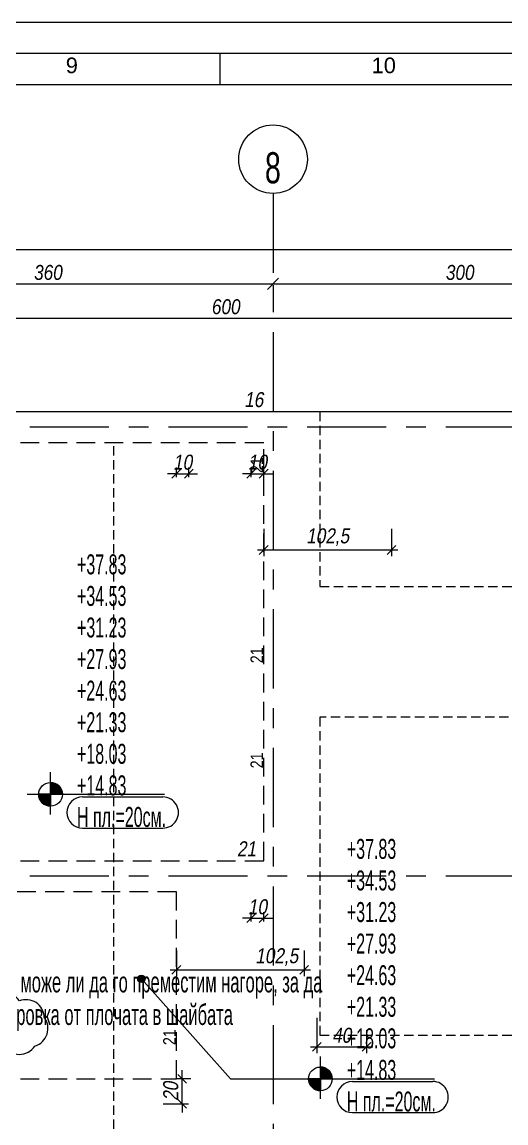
# Model space of a CAD drawing. Header units: millimetres. Extents: x 15565 to 20040, y -491 to 2778.
# Drawn here: x 17759 to 18147, y 1596 to 2479 of the extents above; entities that cross this region are included whole.
import ezdxf

# ---------------------------------------------------------------- set-up
doc = ezdxf.new("R2010")
doc.units = ezdxf.units.MM
doc.header["$PDMODE"] = 35
for name, pattern in [('Grid Line', [111.125, 63.49999999999999, -15.875, 15.875, -15.875]), ('HIDDEN', [0.375, 0.25, -0.125]), ('Hidden 3mm', [22.5, 15, -7.499999999999999])]:
    doc.linetypes.add(name, pattern=pattern)
doc.layers.get('Defpoints').update_dxf_attribs({"color": 6})
for name, color, linetype, lineweight in [('A-ANNO-DIMS', 41, 'Continuous', 9), ('A-FLOR', 132, 'Continuous', 25), ('A-FLOR-HDLN', 132, 'Hidden 3mm', 18), ('A-FLOR-IDEN', 11, 'Continuous', 9), ('C- оси', 1, 'Continuous', 9), ('S-GRID-оси', 1, 'Continuous', 9)]:
    doc.layers.add(name, color=color, linetype=linetype, lineweight=lineweight)
for name, color, linetype in [('Com_Label', 9, 'Continuous'), ('GA_X', 41, 'Continuous'), ('GA_Y', 41, 'Continuous'), ('ramka_1', 136, 'Continuous')]:
    doc.layers.add(name, color=color, linetype=linetype)
doc.styles.add('Arial', font='arial.ttf')
doc.styles.add('Arial Narrow', font='ARIALN.TTF', dxfattribs={"width": 0.8, "height": 24.99999999999998})
doc.styles.add('Arial Narrow_1', font='ARIALN.TTF', dxfattribs={"width": 0.7, "height": 19.99999999999999})
doc.styles.add('Arial Narrow_4', font='ARIALN.TTF', dxfattribs={"width": 0.7, "height": 15.99999999999999})
doc.styles.add('Arial Narrow_I', font='ARIALNI.TTF', dxfattribs={"height": 12})
doc.styles.add('arn', font='ARIALN.TTF')
doc.styles.add('text', font='ARIALN.TTF', dxfattribs={"oblique": 10})
doc.dimstyles.new('arm', dxfattribs={"dimtxt": 10, "dimasz": 7, "dimexe": 5, "dimexo": 5, "dimgap": 3, "dimtad": 1, "dimdec": 1, "dimrnd": 0.5, "dimzin": 9, "dimtxsty": 'arn', "dimblk": 'OBLIQUE', "dimcen": -2.5, "dimdle": 5, "dimse1": 1, "dimse2": 1, "dimsd1": 1, "dimsd2": 1, "dimclrd": 256, "dimclre": 256, "dimclrt": 21, "dimadec": 0, "dimazin": 0, "dimtfac": 1, "dimtdec": 1, "dimtix": 1, "dimtmove": 2, "dimatfit": 3, "dimldrblk": 'DOT', "dimfxl": 1, "dimlwd": -1, "dimlwe": -1, "dimarcsym": 0})
doc.dimstyles.new('S&P', dxfattribs={"dimtxt": 12, "dimasz": 7, "dimexe": 5, "dimexo": 5, "dimgap": 3, "dimtad": 1, "dimdec": 1, "dimrnd": 0.5, "dimzin": 9, "dimtxsty": 'text', "dimblk": 'OBLIQUE', "dimcen": -2.5, "dimdle": 5, "dimclrd": 256, "dimclre": 256, "dimclrt": 21, "dimadec": 0, "dimazin": 0, "dimtfac": 1, "dimtdec": 1, "dimtix": 1, "dimtmove": 2, "dimatfit": 3, "dimldrblk": 'DOT', "dimfxl": 1, "dimlwd": -1, "dimlwe": -1, "dimarcsym": 0})
doc.dimstyles.new('Външни_дименсии_0_5_3', dxfattribs={"dimscale": 30.48, "dimtxt": 12.28117168341912, "dimasz": 0.2952755905511811, "dimexe": 0.2460629921259842, "dimexo": 0.2460629921259842, "dimgap": 0.0984251968503937, "dimtad": 1, "dimdec": 1, "dimrnd": 0.5, "dimdsep": 46, "dimtxsty": 'Arial Narrow_I', "dimblk1": 'OBLIQUE', "dimblk2": 'OBLIQUE', "dimsah": 1, "dimcen": 0.09, "dimdle": 0.2460629921259842, "dimazin": 0, "dimtfac": 1, "dimtdec": 4, "dimtix": 1, "dimtmove": 0, "dimatfit": 3, "dimfxl": 1, "dimtvp": 1, "dimtolj": 1, "dimtzin": 0, "dimarcsym": 0})

# ---------------------------------------------------------------- blocks, each defined once
blk = doc.blocks.new('*D70')
at = {"layer": 'Defpoints', "color": 0, "transparency": 16777216}
for p in [(17955.464534726, 2133.77303180686), (17955.46453472609, 2133.77303180686), (17955.464534726, 2112.77303180686)]:
    blk.add_point(p, dxfattribs=at)
at = {"layer": 'GA_X', "color": 21, "transparency": 16777216, "insert": (17947.44407087888, 2123.273031806854), "char_height": 10, "attachment_point": 5, "rotation": 90, "style": 'arn'}
blk.add_mtext('21', dxfattribs=at)
blk = doc.blocks.new('_Dot')
at = {"color": 0, "linetype": 'ByBlock', "lineweight": -2}
blk.add_line((-0.5, 0), (-1, 0), dxfattribs=at)
at = {"color": 0, "linetype": 'ByBlock', "const_width": 0.5}
blk.add_lwpolyline([(-0.25, 0, 1), (0.25, 0, 1)], format="xyb", close=True, dxfattribs=at)
blk = doc.blocks.new('_Oblique')
at = {"color": 0, "linetype": 'ByBlock', "lineweight": -2}
blk.add_line((-0.5, -0.5), (0.5, 0.5), dxfattribs=at)
blk = doc.blocks.new('*D71')
at = {"layer": 'Defpoints', "color": 0, "transparency": 16777216}
for p in [(17955.464534726, 1981.373760088042), (17955.46453472609, 1981.373760088042), (17955.464534726, 1960.373760088042)]:
    blk.add_point(p, dxfattribs=at)
at = {"layer": 'GA_X', "color": 21, "transparency": 16777216, "insert": (17947.44407087888, 1970.873760088037), "char_height": 10, "attachment_point": 5, "rotation": 90, "style": 'arn'}
blk.add_mtext('21', dxfattribs=at)
blk = doc.blocks.new('*D72')
at = {"layer": 'Defpoints', "color": 0, "transparency": 16777216}
for p in [(17955.464534726, 1897.110522629123), (17955.46453472607, 1897.110522629123), (17955.464534726, 1876.110522629123)]:
    blk.add_point(p, dxfattribs=at)
at = {"layer": 'GA_X', "color": 21, "transparency": 16777216, "insert": (17947.44407087887, 1886.610522629117), "char_height": 10, "attachment_point": 5, "rotation": 90, "style": 'arn'}
blk.add_mtext('21', dxfattribs=at)
blk = doc.blocks.new('*D85')
at = {"layer": 'Defpoints', "color": 0, "transparency": 16777216}
for p in [(17887.65901929291, 1631.163100662244), (17899.56022275962, 1631.163100662244), (17867.3447428794, 1611.163100662244)]:
    blk.add_point(p, dxfattribs=at)
at = {"layer": 'GA_X', "transparency": 16777216}
for p, q in [((17887.65901929291, 1631.163100662244), (17887.65901929291, 1638.163100662244)), ((17894.56022275962, 1631.163100662244), (17882.65901929291, 1631.163100662244)), ((17887.65901929291, 1611.163100662244), (17887.65901929291, 1631.163100662244)), ((17872.3447428794, 1611.163100662244), (17892.65901929291, 1611.163100662244)), ((17887.65901929291, 1611.163100662244), (17887.65901929291, 1604.163100662244))]:
    blk.add_line(p, q, dxfattribs=at)
at = {"layer": 'GA_X', "transparency": 16777216, "xscale": 7, "yscale": 7, "zscale": 7}
for p, rotation in [((17887.65901929291, 1631.163100662244), 270), ((17887.65901929291, 1611.163100662244), 90)]:
    blk.add_blockref('_Oblique', p, dxfattribs=dict(at, rotation=rotation))
at = {"layer": 'GA_X', "color": 21, "transparency": 16777216, "insert": (17878.53214344025, 1621.163100662238), "char_height": 12, "attachment_point": 5, "rotation": 90, "style": 'text'}
blk.add_mtext('20', dxfattribs=at)
blk = doc.blocks.new('*D86')
at = {"layer": 'Defpoints', "color": 0, "transparency": 16777216}
for p in [(17885.464534726, 1675.167544059232), (17885.4645347261, 1675.167544059232), (17885.464534726, 1654.167544059232)]:
    blk.add_point(p, dxfattribs=at)
at = {"layer": 'GA_X', "color": 21, "transparency": 16777216, "insert": (17877.44407087889, 1664.667544059227), "char_height": 10, "attachment_point": 5, "rotation": 90, "style": 'arn'}
blk.add_mtext('21', dxfattribs=at)
blk = doc.blocks.new('*D97')
at = {"layer": 'Defpoints', "color": 0, "transparency": 16777216}
for p in [(17952.96453472598, 2077.404345674337), (18055.46453472595, 2077.404345674337), (18055.46453472595, 2055.314768144506)]:
    blk.add_point(p, dxfattribs=at)
at = {"layer": 'GA_X', "transparency": 16777216}
for p, q in [((17952.96453472598, 2072.404345674337), (17952.96453472598, 2050.314768144506)), ((18055.46453472595, 2072.404345674337), (18055.46453472595, 2050.314768144506)), ((17947.96453472598, 2055.314768144506), (18060.46453472595, 2055.314768144506))]:
    blk.add_line(p, q, dxfattribs=at)
at = {"layer": 'GA_X', "transparency": 16777216, "xscale": 7, "yscale": 7, "zscale": 7, "rotation": 180}
blk.add_blockref('_Oblique', (17952.96453472598, 2055.314768144506), dxfattribs=at)
at = {"layer": 'GA_X', "transparency": 16777216, "xscale": 7, "yscale": 7, "zscale": 7}
blk.add_blockref('_Oblique', (18055.46453472595, 2055.314768144506), dxfattribs=at)
at = {"layer": 'GA_X', "color": 21, "transparency": 16777216, "insert": (18004.21453472596, 2065.52622789894), "char_height": 12, "attachment_point": 5, "style": 'text'}
blk.add_mtext('102,5', dxfattribs=at)
blk = doc.blocks.new('*D98')
at = {"layer": 'Defpoints', "color": 0, "transparency": 16777216}
for p in [(17882.96453472598, 1739.198657235598), (17985.46453472595, 1739.198657235598), (17985.46453472595, 1718.621197907478)]:
    blk.add_point(p, dxfattribs=at)
at = {"layer": 'GA_X', "transparency": 16777216}
for p, q in [((17882.96453472598, 1734.198657235598), (17882.96453472598, 1713.621197907478)), ((17985.46453472595, 1734.198657235598), (17985.46453472595, 1713.621197907478)), ((17877.96453472598, 1718.621197907478), (17990.46453472595, 1718.621197907478))]:
    blk.add_line(p, q, dxfattribs=at)
at = {"layer": 'GA_X', "transparency": 16777216, "xscale": 7, "yscale": 7, "zscale": 7, "rotation": 180}
blk.add_blockref('_Oblique', (17882.96453472598, 1718.621197907478), dxfattribs=at)
at = {"layer": 'GA_X', "transparency": 16777216, "xscale": 7, "yscale": 7, "zscale": 7}
blk.add_blockref('_Oblique', (17985.46453472595, 1718.621197907478), dxfattribs=at)
at = {"layer": 'GA_X', "color": 21, "transparency": 16777216, "insert": (17963.4230717952, 1728.832657661912), "char_height": 12, "attachment_point": 5, "style": 'text'}
blk.add_mtext('102,5', dxfattribs=at)
blk = doc.blocks.new('*D99')
at = {"layer": 'Defpoints', "color": 0, "transparency": 16777216}
for p in [(17995.46453472599, 1685.167544059231), (18035.46453472599, 1675.167544059231), (18035.46453472599, 1656.947790952779)]:
    blk.add_point(p, dxfattribs=at)
at = {"layer": 'GA_X', "transparency": 16777216}
for p, q in [((17995.46453472599, 1680.167544059231), (17995.46453472599, 1651.947790952779)), ((18035.46453472599, 1670.167544059231), (18035.46453472599, 1651.947790952779)), ((17990.46453472599, 1656.947790952779), (18040.46453472599, 1656.947790952779))]:
    blk.add_line(p, q, dxfattribs=at)
at = {"layer": 'GA_X', "transparency": 16777216, "xscale": 7, "yscale": 7, "zscale": 7, "rotation": 180}
blk.add_blockref('_Oblique', (17995.46453472599, 1656.947790952779), dxfattribs=at)
at = {"layer": 'GA_X', "transparency": 16777216, "xscale": 7, "yscale": 7, "zscale": 7}
blk.add_blockref('_Oblique', (18035.46453472599, 1656.947790952779), dxfattribs=at)
at = {"layer": 'GA_X', "color": 21, "transparency": 16777216, "insert": (18015.46453472599, 1666.074666805439), "char_height": 12, "attachment_point": 5, "style": 'text'}
blk.add_mtext('40', dxfattribs=at)
blk = doc.blocks.new('*D130')
at = {"layer": 'Defpoints', "color": 0, "transparency": 16777216}
for p in [(17892.96453472599, 2116.499821517531), (17882.96453472599, 2108.807364016846), (17892.96453472599, 2108.807364016846)]:
    blk.add_point(p, dxfattribs=at)
at = {"layer": 'GA_Y', "transparency": 16777216}
for p, q in [((17882.96453472599, 2113.807364016846), (17882.96453472599, 2121.499821517531)), ((17892.96453472599, 2113.807364016846), (17892.96453472599, 2121.499821517531)), ((17882.96453472599, 2116.499821517531), (17875.96453472599, 2116.499821517531)), ((17882.96453472599, 2116.499821517531), (17892.96453472599, 2116.499821517531)), ((17892.96453472599, 2116.499821517531), (17899.96453472599, 2116.499821517531))]:
    blk.add_line(p, q, dxfattribs=at)
at = {"layer": 'GA_Y', "transparency": 16777216, "xscale": 7, "yscale": 7, "zscale": 7}
blk.add_blockref('_Oblique', (17882.96453472599, 2116.499821517531), dxfattribs=at)
at = {"layer": 'GA_Y', "transparency": 16777216, "xscale": 7, "yscale": 7, "zscale": 7, "rotation": 180}
blk.add_blockref('_Oblique', (17892.96453472599, 2116.499821517531), dxfattribs=at)
at = {"layer": 'GA_Y', "color": 21, "transparency": 16777216, "insert": (17887.96453472599, 2125.626697370191), "char_height": 12, "attachment_point": 5, "style": 'text'}
blk.add_mtext('10', dxfattribs=at)
blk = doc.blocks.new('*D131')
at = {"layer": 'Defpoints', "color": 0, "transparency": 16777216}
for p in [(17952.96453472599, 2116.499821517531), (17942.96453472599, 2108.807364016846), (17952.96453472599, 2108.807364016846)]:
    blk.add_point(p, dxfattribs=at)
at = {"layer": 'GA_Y', "transparency": 16777216}
for p, q in [((17942.96453472599, 2113.807364016846), (17942.96453472599, 2121.499821517531)), ((17952.96453472599, 2113.807364016846), (17952.96453472599, 2121.499821517531)), ((17942.96453472599, 2116.499821517531), (17935.96453472599, 2116.499821517531)), ((17942.96453472599, 2116.499821517531), (17952.96453472599, 2116.499821517531)), ((17952.96453472599, 2116.499821517531), (17959.96453472599, 2116.499821517531))]:
    blk.add_line(p, q, dxfattribs=at)
at = {"layer": 'GA_Y', "transparency": 16777216, "xscale": 7, "yscale": 7, "zscale": 7}
blk.add_blockref('_Oblique', (17942.96453472599, 2116.499821517531), dxfattribs=at)
at = {"layer": 'GA_Y', "transparency": 16777216, "xscale": 7, "yscale": 7, "zscale": 7, "rotation": 180}
blk.add_blockref('_Oblique', (17952.96453472599, 2116.499821517531), dxfattribs=at)
at = {"layer": 'GA_Y', "color": 21, "transparency": 16777216, "insert": (17947.96453472599, 2125.626697370191), "char_height": 12, "attachment_point": 5, "style": 'text'}
blk.add_mtext('10', dxfattribs=at)
blk = doc.blocks.new('*D132')
at = {"layer": 'Defpoints', "color": 0, "transparency": 16777216}
for p in [(17952.96453472599, 1759.985126231817), (17942.96453472599, 1752.292668731132), (17952.96453472599, 1752.292668731132)]:
    blk.add_point(p, dxfattribs=at)
at = {"layer": 'GA_Y', "transparency": 16777216}
for p, q in [((17942.96453472599, 1759.985126231817), (17935.96453472599, 1759.985126231817)), ((17942.96453472599, 1757.292668731132), (17942.96453472599, 1764.985126231817)), ((17942.96453472599, 1759.985126231817), (17952.96453472599, 1759.985126231817)), ((17952.96453472599, 1757.292668731132), (17952.96453472599, 1764.985126231817)), ((17952.96453472599, 1759.985126231817), (17959.96453472599, 1759.985126231817))]:
    blk.add_line(p, q, dxfattribs=at)
at = {"layer": 'GA_Y', "transparency": 16777216, "xscale": 7, "yscale": 7, "zscale": 7}
blk.add_blockref('_Oblique', (17942.96453472599, 1759.985126231817), dxfattribs=at)
at = {"layer": 'GA_Y', "transparency": 16777216, "xscale": 7, "yscale": 7, "zscale": 7, "rotation": 180}
blk.add_blockref('_Oblique', (17952.96453472599, 1759.985126231817), dxfattribs=at)
at = {"layer": 'GA_Y', "color": 21, "transparency": 16777216, "insert": (17947.96453472599, 1769.112002084477), "char_height": 12, "attachment_point": 5, "style": 'text'}
blk.add_mtext('10', dxfattribs=at)
blk = doc.blocks.new('*D195')
at = {"layer": 'Defpoints', "color": 0, "transparency": 16777216}
for p in [(17936.96453472599, 2163.663100662236), (17952.96453472599, 2163.663100662236), (17952.96453472599, 2163.663100662236)]:
    blk.add_point(p, dxfattribs=at)
at = {"layer": 'GA_Y', "color": 21, "transparency": 16777216, "insert": (17944.96453472599, 2175.789976514896), "char_height": 12, "attachment_point": 5, "style": 'text'}
blk.add_mtext('16', dxfattribs=at)
blk = doc.blocks.new('_None')
blk = doc.blocks.new('*D201')
at = {"layer": 'Defpoints', "color": 0, "transparency": 16777216}
for p in [(17928.6563747875, 1803.663100662236), (17949.6563747875, 1803.663100662236), (17949.6563747875, 1803.663100662236)]:
    blk.add_point(p, dxfattribs=at)
at = {"layer": 'GA_Y', "color": 21, "transparency": 16777216, "insert": (17939.1563747875, 1815.687657278879), "char_height": 12, "attachment_point": 5, "style": 'text'}
blk.add_mtext('21', dxfattribs=at)
blk = doc.blocks.new('Grid - M_Grid Head - Extreme-2650093-КОФРАЖЕН ПЛАН НА КОТА _14_88 - L5')
at = {"layer": 'S-GRID-оси'}
blk.add_circle((0, 0), 0.5500000000000005, dxfattribs=at)
blk = doc.blocks.new('Таг плоча_uv_com - Таг плоча_uv_com-3899662-КОФРАЖЕН ПЛАН НА КОТА _14_88 - L5')
at = {"layer": 'A-FLOR-IDEN'}
h = blk.add_hatch(color=256, dxfattribs=at)
edge = h.paths.add_edge_path()
edge.add_line((0.1899999999999999, -1.9e-15), (0, -1.3e-15))
edge.add_line((0, -1.3e-15), (3e-16, 0.1899999999999999))
edge.add_arc((0, 0), 0.1900000000000002, -6.252776074688882e-13, 90.00000000000028, ccw=False)
h = blk.add_hatch(color=256, dxfattribs=at)
edge = h.paths.add_edge_path()
edge.add_line((-0.190000000000001, 7e-16), (-1.1e-15, 1.3e-15))
edge.add_line((-1e-15, 1.3e-15), (-1e-16, -0.1899999999999999))
edge.add_arc((-8e-16, 3e-16), 0.1900000000000006, 180.0000000000002, 270.0000000000002, ccw=False)
for p, q in [((-5e-16, -0.3224632881482132), (6e-16, 0.3575367118517868)), ((3e-16, 0.19), (-3e-16, -0.19)), ((3e-16, 0.1899999999999999), (0, -1.3e-15)), ((-0.3749398558284751, 5e-16), (1.828679301997785, -6.6e-15)), ((-0.19, 6e-16), (0.19, -6e-16)), ((-1.1e-15, 1.3e-15), (-0.190000000000001, 7e-16)), ((-1e-16, -0.1899999999999999), (-1e-15, 1.3e-15)), ((0, -1.3e-15), (0.1899999999999999, -1.9e-15)), ((0.5130638338297773, -0.0417276904841656), (1.800514757883111, -0.0417276904841698)), ((0.5130638338297739, -0.5417276904841656), (1.800514757883111, -0.5417276904841697))]:
    blk.add_line(p, q, dxfattribs=at)
blk.add_circle((0, 0), 0.1900000000000002, dxfattribs=at)
for centre, radius, start, end in [((0, 0), 0.1900000000000002, 359.999999999999, 89.99999999999994), ((-8e-16, 3e-16), 0.1900000000000006, 179.9999999999998, 269.9999999999999), ((0.5130638338297765, -0.2917276904841656), 0.2499999999999998, 89.99999999999977, 269.999999999999), ((1.80051475788311, -0.2917276904841698), 0.2500000000000002, 269.9999999999998, 89.99999999999984)]:
    blk.add_arc(centre, radius, start, end, dxfattribs=at)
blk = doc.blocks.new('*D346')
at = {"layer": 'A-ANNO-DIMS', "color": 0, "lineweight": -2, "transparency": 16777216}
for p, q in [((17622.96453472595, 2173.663100662228), (17622.96453472595, 2248.663069874225)), ((18222.96453472595, 2173.663100662236), (18222.96453472595, 2248.663069874225)), ((17615.46453472595, 2241.163069874225), (18230.46453472595, 2241.163069874225))]:
    blk.add_line(p, q, dxfattribs=at)
at = {"layer": 'Defpoints', "color": 0, "transparency": 16777216}
for p in [(18222.96453472595, 2241.163069874225), (17622.96453472595, 2166.163100662228), (18222.96453472595, 2166.163100662236)]:
    blk.add_point(p, dxfattribs=at)
at = {"layer": 'A-ANNO-DIMS', "color": 0, "lineweight": -2, "transparency": 16777216, "xscale": 9, "yscale": 9, "zscale": 9, "rotation": 180}
blk.add_blockref('_Oblique', (17622.96453472595, 2241.163069874225), dxfattribs=at)
at = {"layer": 'A-ANNO-DIMS', "color": 0, "lineweight": -2, "transparency": 16777216, "xscale": 9, "yscale": 9, "zscale": 9}
blk.add_blockref('_Oblique', (18222.96453472595, 2241.163069874225), dxfattribs=at)
at = {"layer": 'A-ANNO-DIMS', "color": 0, "transparency": 16777216, "insert": (17922.96453472595, 2250.289945726885), "char_height": 12, "width": 27.36946832304831, "attachment_point": 5, "style": 'Arial Narrow_I'}
blk.add_mtext('\\A1;600', dxfattribs=at)
blk = doc.blocks.new('*D358')
at = {"layer": 'A-ANNO-DIMS', "color": 0, "lineweight": -2, "transparency": 16777216}
for p, q in [((17592.96453472594, 2268.663069874225), (17967.96453472593, 2268.663069874225)), ((17600.46453472594, 2267.527030904903), (17600.46453472594, 2261.163069874225)), ((17960.46453472593, 2267.527030904903), (17960.46453472593, 2261.163069874225))]:
    blk.add_line(p, q, dxfattribs=at)
at = {"layer": 'Defpoints', "color": 0, "transparency": 16777216}
for p in [(17600.46453472594, 2275.027030904903), (17960.46453472593, 2275.027030904903), (17960.46453472593, 2268.663069874225)]:
    blk.add_point(p, dxfattribs=at)
at = {"layer": 'A-ANNO-DIMS', "color": 0, "lineweight": -2, "transparency": 16777216, "xscale": 9, "yscale": 9, "zscale": 9, "rotation": 180}
blk.add_blockref('_Oblique', (17600.46453472594, 2268.663069874225), dxfattribs=at)
at = {"layer": 'A-ANNO-DIMS', "color": 0, "lineweight": -2, "transparency": 16777216, "xscale": 9, "yscale": 9, "zscale": 9}
blk.add_blockref('_Oblique', (17960.46453472593, 2268.663069874225), dxfattribs=at)
at = {"layer": 'A-ANNO-DIMS', "color": 0, "transparency": 16777216, "insert": (17780.46453472594, 2277.789945726885), "char_height": 12, "width": 27.36946832304831, "attachment_point": 5, "style": 'Arial Narrow_I'}
blk.add_mtext('\\A1;360', dxfattribs=at)
blk = doc.blocks.new('*D359')
at = {"layer": 'A-ANNO-DIMS', "color": 0, "lineweight": -2, "transparency": 16777216}
for p, q in [((17952.96453472593, 2268.663069874225), (18267.96453472594, 2268.663069874225)), ((17960.46453472593, 2267.527030904903), (17960.46453472593, 2261.163069874225)), ((18260.46453472594, 2267.527030904903), (18260.46453472594, 2261.163069874225))]:
    blk.add_line(p, q, dxfattribs=at)
at = {"layer": 'Defpoints', "color": 0, "transparency": 16777216}
for p in [(17960.46453472593, 2275.027030904903), (18260.46453472594, 2275.027030904903), (18260.46453472594, 2268.663069874225)]:
    blk.add_point(p, dxfattribs=at)
at = {"layer": 'A-ANNO-DIMS', "color": 0, "lineweight": -2, "transparency": 16777216, "xscale": 9, "yscale": 9, "zscale": 9, "rotation": 180}
blk.add_blockref('_Oblique', (17960.46453472593, 2268.663069874225), dxfattribs=at)
at = {"layer": 'A-ANNO-DIMS', "color": 0, "lineweight": -2, "transparency": 16777216, "xscale": 9, "yscale": 9, "zscale": 9}
blk.add_blockref('_Oblique', (18260.46453472594, 2268.663069874225), dxfattribs=at)
at = {"layer": 'A-ANNO-DIMS', "color": 0, "transparency": 16777216, "insert": (18110.46453472593, 2277.789945726885), "char_height": 12, "width": 27.36946832304831, "attachment_point": 5, "style": 'Arial Narrow_I'}
blk.add_mtext('\\A1;300', dxfattribs=at)
blk = doc.blocks.new('*D363')
at = {"layer": 'A-ANNO-DIMS', "color": 0, "lineweight": -2, "transparency": 16777216}
for p, q in [((15895.46453472594, 2296.163069874225), (18550.46453472595, 2296.163069874225)), ((15902.96453472594, 1813.663100662243), (15902.96453472594, 2303.663069874225)), ((18542.96453472595, 1813.663100662236), (18542.96453472595, 2303.663069874225))]:
    blk.add_line(p, q, dxfattribs=at)
at = {"layer": 'Defpoints', "color": 0, "transparency": 16777216}
for p in [(18542.96453472595, 2296.163069874225), (15902.96453472594, 1806.163100662243), (18542.96453472595, 1806.163100662236)]:
    blk.add_point(p, dxfattribs=at)
at = {"layer": 'A-ANNO-DIMS', "color": 0, "lineweight": -2, "transparency": 16777216, "xscale": 9, "yscale": 9, "zscale": 9, "rotation": 180}
blk.add_blockref('_Oblique', (15902.96453472594, 2296.163069874225), dxfattribs=at)
at = {"layer": 'A-ANNO-DIMS', "color": 0, "lineweight": -2, "transparency": 16777216, "xscale": 9, "yscale": 9, "zscale": 9}
blk.add_blockref('_Oblique', (18542.96453472595, 2296.163069874225), dxfattribs=at)
at = {"layer": 'A-ANNO-DIMS', "color": 0, "transparency": 16777216, "insert": (17222.96453472594, 2305.289945726885), "char_height": 12, "width": 36.49262443073108, "attachment_point": 5, "style": 'Arial Narrow_I'}
blk.add_mtext('\\A1;2640', dxfattribs=at)
blk = doc.blocks.new('60x90')
at = {"layer": 'ramka_1', "color": 26, "linetype": 'Continuous'}
blk.add_line((2352.5, -49.99999999720603), (2352.499999999942, -24.99999999720603), dxfattribs=at)
at = {"layer": 'ramka_1', "linetype": 'Continuous'}
for points in [[(0, 0), (4474.999999998487, 3.6197889e-09), (4475.000000001048, -2969.99999999638), (2.5611371e-09, -2970)], [(75.00000000005821, -25), (4449.999999998545, -24.99999999638021), (4450.000000001048, -2944.99999999638), (75.00000000256114, -2944.999999999884)], [(100.0000000000582, -49.99999999988358), (4424.999999998603, -49.99999999649663), (4425.000000001048, -2919.999999996497), (100.0000000025611, -2919.999999999884)]]:
    blk.add_lwpolyline(points, close=True, dxfattribs=at)
at = {"layer": 'Com_Label', "char_height": 12.5, "width": 1612.566068322395, "attachment_point": 5, "rotation": 0.0005949533343198435, "style": 'Arial'}
for s, insert in [('9', (2233.753069649101, -34.85696528735571)), ('10', (2483.753069649101, -34.85696528700646))]:
    blk.add_mtext(s, dxfattribs=dict(at, insert=insert))

msp = doc.modelspace()

# ---------------------------------------------------------------- hatches: boundary and pattern name
at = {"layer": 'A-FLOR-IDEN'}
h = msp.add_hatch(color=256, dxfattribs=at)
edge = h.paths.add_edge_path()
edge.add_arc((17854.97767730291, 1711.439547667078), 2.999999999998, 0, 360)

# ---------------------------------------------------------------- linework, layer by layer
at = {"layer": 'A-FLOR'}
msp.add_lwpolyline([(18362.96453472594, 206.1631006622356), (18362.96453472594, 386.1631006622429), (18542.96453472595, 386.1631006622429), (18542.96453472595, 1806.16310066225), (18272.96453472594, 1806.16310066225), (18272.96453472594, 2166.163100662236), (17587.97941753844, 2166.163100662236), (17587.97941753844, 2016.163100662243), (16857.96453473286, 2016.163100662243), (16857.96453473286, 2166.163100662236), (16172.96453472594, 2166.163100662236), (16172.96453472594, 1806.163100662228), (15902.96453472594, 1806.163100662236), (15902.96453472594, 386.1631006622429), (16082.96453472594, 386.1631006622429), (16082.96453472594, 206.1631006622356), (18362.96453472594, 206.1631006622356)], close=True, dxfattribs=at)
at = {"layer": 'A-FLOR-HDLN'}
for points in [[(17952.96453472596, 2141.163100662534), (17622.96453472596, 2141.163100662534), (17622.96453472596, 1806.163100662236), (17952.96453472596, 1806.163100662236)], [(17882.96453472596, 1781.163100662236), (17622.96453472596, 1781.163100662236), (17622.96453472596, 1631.163100662243), (17882.96453472596, 1631.163100662243)]]:
    msp.add_lwpolyline(points, close=True, dxfattribs=at)
at = {"layer": 'A-FLOR-IDEN'}
for p, q in [((17854.97767730291, 1711.439547667078), (17926.35591844525, 1631.225744537924)), ((17926.35591844525, 1631.225744537924), (17979.65498428291, 1631.225744537924))]:
    msp.add_line(p, q, dxfattribs=at)
msp.add_circle((17854.97767730291, 1711.439547667078), 2.999999999998, dxfattribs=at)
at = {"layer": 'C- оси', "linetype": 'Grid Line'}
for p, q in [((17960.46453472593, 2341.163100662243), (17960.46453472593, 31.16310066223559)), ((18717.96453472593, 2153.663100662236), (15727.96453472594, 2153.663100662236)), ((18717.96453472593, 1793.663100662236), (15727.96453472594, 1793.663100662236))]:
    msp.add_line(p, q, dxfattribs=at)
at = {"layer": 'Defpoints', "color": 252, "linetype": 'HIDDEN', "ltscale": 30}
msp.add_line((17832.96453472594, 1298.663100662236), (17832.96453472594, 2141.163100662534), dxfattribs=at)
for points in [[(17997.96453472594, 2166.163100662236), (17997.96453472594, 2026.163100662236), (18272.96453472597, 2026.163100662236)], [(18272.96453472597, 1921.163100662236), (17997.96453472594, 1921.163100662236), (17997.96453472594, 1666.163100662232), (18517.96453472598, 1666.163100662232)]]:
    msp.add_lwpolyline(points, dxfattribs=at)
at = {"layer": 'Defpoints'}
msp.add_lwpolyline([(17576.49699733144, 1693.683492267295, 0.52056705), (17576.49699733144, 1660.946897522581, 0.52056705), (17597.14028203208, 1657.496429362111, 0.52056705), (17630.0282485838, 1657.496429362111, 0.52056705), (17655.61679803904, 1657.496429362111, 0.52056705), (17692.8005499846, 1657.496429362111, 0.52056705), (17715.27865295405, 1657.496429362111, 0.52056705), (17744.12291700019, 1657.496429362111, 0.52056705), (17769.6492086961, 1657.496429362111, 0.52056705), (17777.08282839239, 1680.615499872432, 0.52056705), (17757.13406612555, 1693.683492267295, 0.52056705), (17722.42841714945, 1693.683492267295, 0.52056705), (17695.15890819226, 1693.683492267295, 0.52056705), (17663.09127917526, 1693.683492267295, 0.52056705), (17629.02835000872, 1693.683492267295, 0.52056705), (17591.69261588598, 1693.683492267295, 0.52056705)], format="xyb", close=True, dxfattribs=at)

# ---------------------------------------------------------------- block references
at = {"layer": 'A-FLOR-IDEN', "xscale": 49.99999999999998, "yscale": 49.99999999999998, "zscale": 49.99999999999998}
for p in [(17782.15528095564, 1859.380819905806), (17998.40197707433, 1631.225744537924)]:
    msp.add_blockref('Таг плоча_uv_com - Таг плоча_uv_com-3899662-КОФРАЖЕН ПЛАН НА КОТА _14_88 - L5', p, dxfattribs=at)
at = {"layer": 'ramka_1'}
msp.add_blockref('60x90', (15565.46453472589, 2478.663100662119), dxfattribs=at)
at = {"layer": 'S-GRID-оси', "xscale": 49.99999999999998, "yscale": 49.99999999999998, "zscale": 49.99999999999998, "rotation": 180}
msp.add_blockref('Grid - M_Grid Head - Extreme-2650093-КОФРАЖЕН ПЛАН НА КОТА _14_88 - L5', (17960.46453472591, 2368.663100662243), dxfattribs=at)

# ---------------------------------------------------------------- texts
at = {"layer": 'A-FLOR-IDEN', "char_height": 15.99999999999999, "width": 71.08499999999995, "attachment_point": 4, "line_spacing_factor": 0.9491888760139049, "style": 'Arial Narrow_4'}
for insert in [(17803.34047521183, 1942.404181763335), (18019.58717133052, 1714.249106395446)]:
    msp.add_mtext('\\pt44.45008,88.9,133.35008,177.8,222.25008,266.7,311.15008,355.6,400.05008,444.5,488.95008,533.4,577.85008,622.3,666.75008,711.2,755.65008,800.1,844.55008,889,933.45008,977.9,1022.35008,1066.8,1111.25008,1155.7,1200.15008,1244.6,1289.05008,1333.5,1377.94992,1422.4;+37.83\\P+34.53\\P+31.23\\P+27.93\\P+24.63\\P+21.33\\P+18.03\\P+14.83\\PH пл.=20см.', dxfattribs=dict(at, insert=insert))
at = {"layer": 'Defpoints', "insert": (17688.62172450148, 1717.067194039288), "char_height": 16.5, "width": 317.6507188957842, "attachment_point": 1, "line_spacing_factor": 0.949188876013905, "style": 'Arial Narrow_1'}
msp.add_mtext('този отвор може ли да го преместим нагоре, за да мине армировка от плочата в шайбата', dxfattribs=at)
at = {"layer": 'S-GRID-оси', "insert": (17960.33063820177, 2361.593351181024), "char_height": 24.99999999999998, "width": 13.23999999999999, "attachment_point": 5, "line_spacing_factor": 0.949188876013905, "style": 'Arial Narrow'}
msp.add_mtext('\\pxqc,t2.032,4.064,6.096,8.128,10.16,12.192,14.224,16.256,18.288,20.32,22.352,24.384,26.416,28.448,30.48,32.512,34.544,36.576,38.608,40.64,42.672,44.704,46.736,48.768,50.8,52.832,54.864,56.896,58.928,60.96,62.992,65.024;{8}', dxfattribs=at)

# ---------------------------------------------------------------- dimensions: what is measured, and where the dimension line sits
at = {"layer": 'A-ANNO-DIMS'}
for base, p1, p2, override, picture, middle in [((18542.96453472595, 2296.163069874225), (15902.96453472594, 1806.163100662243), (18542.96453472595, 1806.163100662236), {"dimpost": '<>', "dimfxl": 2640.000000000015}, '*D363', (17222.96453472594, 2305.289945726885)), ((17960.46453472593, 2268.663069874225), (17600.46453472594, 2275.027030904903), (17960.46453472593, 2275.027030904903), {"dimpost": '<>', "dimfxl": 359.9999999999854}, '*D358', (17780.46453472594, 2277.789945726885)), ((18260.46453472594, 2268.663069874225), (17960.46453472593, 2275.027030904903), (18260.46453472594, 2275.027030904903), {"dimpost": '<>', "dimfxl": 300.0000000000073}, '*D359', (18110.46453472593, 2277.789945726885)), ((18222.96453472595, 2241.163069874225), (17622.96453472595, 2166.163100662228), (18222.96453472595, 2166.163100662236), {"dimpost": '<>', "dimfxl": 600}, '*D346', (17922.96453472595, 2250.289945726885))]:
    dim = msp.add_linear_dim(base=base, p1=p1, p2=p2, dimstyle='Външни_дименсии_0_5_3', override=override, dxfattribs=at)
    dim.commit()
    dim.dimension.update_dxf_attribs({"geometry": picture, "text_midpoint": middle})
at = {"layer": 'GA_X'}
for base, p1, p2, picture, middle in [((17955.46453472609, 2133.77303180686), (17955.46453472599, 2112.773031806859), (17955.46453472599, 2133.773031806859), '*D70', (17947.44407087888, 2123.273031806854)), ((17955.46453472609, 1981.373760088042), (17955.46453472599, 1960.373760088041), (17955.46453472599, 1981.373760088041), '*D71', (17947.44407087888, 1970.873760088037)), ((17955.46453472607, 1897.110522629123), (17955.46453472599, 1876.110522629122), (17955.46453472599, 1897.110522629122), '*D72', (17947.44407087887, 1886.610522629117)), ((17885.4645347261, 1675.167544059232), (17885.46453472599, 1654.167544059231), (17885.46453472599, 1675.167544059231), '*D86', (17877.44407087889, 1664.667544059227))]:
    dim = msp.add_linear_dim(base=base, p1=p1, p2=p2, angle=90, dimstyle='arm', dxfattribs=at)
    dim.commit()
    dim.dimension.update_dxf_attribs({"geometry": picture, "text_midpoint": middle})
for base, p1, p2, picture, middle in [((18055.46453472595, 2055.314768144506), (17952.96453472598, 2077.404345674337), (18055.46453472595, 2077.404345674337), '*D97', (18004.21453472596, 2065.52622789894)), ((18035.46453472599, 1656.947790952779), (17995.46453472599, 1685.167544059231), (18035.46453472599, 1675.167544059231), '*D99', (18015.46453472599, 1666.074666805439))]:
    dim = msp.add_linear_dim(base=base, p1=p1, p2=p2, dimstyle='S&P', override={"dimarcsym": 2}, dxfattribs=at)
    dim.commit()
    dim.dimension.update_dxf_attribs({"geometry": picture, "text_midpoint": middle})
dim = msp.add_linear_dim(base=(17985.46453472595, 1718.621197907478), p1=(17882.96453472598, 1739.198657235598), p2=(17985.46453472595, 1739.198657235598), dimstyle='S&P', override={"dimarcsym": 2}, dxfattribs=at)
dim.commit()
dim.dimension.update_dxf_attribs({"geometry": '*D98', "text_midpoint": (17963.4230717952, 1728.832657661912), "dimtype": 160})
dim = msp.add_linear_dim(base=(17887.65901929291, 1631.163100662244), p1=(17867.34474287939, 1611.163100662243), p2=(17899.56022275961, 1631.163100662243), angle=90, dimstyle='S&P', override={"dimarcsym": 2}, dxfattribs=at)
dim.commit()
dim.dimension.update_dxf_attribs({"geometry": '*D85', "text_midpoint": (17878.53214344025, 1621.163100662238)})
at = {"layer": 'GA_Y'}
for base, p1, p2, picture, middle in [((17952.96453472599, 2163.663100662236), (17936.96453472599, 2163.663100662236), (17952.96453472599, 2163.663100662236), '*D195', (17944.96453472599, 2175.789976514896)), ((17949.6563747875, 1803.663100662236), (17928.6563747875, 1803.663100662236), (17949.6563747875, 1803.663100662236), '*D201', (17939.1563747875, 1815.687657278879))]:
    dim = msp.add_linear_dim(base=base, p1=p1, p2=p2, dimstyle='S&P', override={"dimblk1": 'None', "dimblk2": 'None', "dimsah": 1, "dimse1": 1, "dimse2": 1, "dimsd1": 1, "dimsd2": 1}, dxfattribs=at)
    dim.commit()
    dim.dimension.update_dxf_attribs({"geometry": picture, "text_midpoint": middle, "dimtype": 160})
for base, p1, p2, picture, middle in [((17892.96453472599, 2116.499821517531), (17882.96453472599, 2108.807364016846), (17892.96453472599, 2108.807364016846), '*D130', (17887.96453472599, 2125.626697370191)), ((17952.96453472599, 2116.499821517531), (17942.96453472599, 2108.807364016846), (17952.96453472599, 2108.807364016846), '*D131', (17947.96453472599, 2125.626697370191)), ((17952.96453472599, 1759.985126231817), (17942.96453472599, 1752.292668731132), (17952.96453472599, 1752.292668731132), '*D132', (17947.96453472599, 1769.112002084477))]:
    dim = msp.add_linear_dim(base=base, p1=p1, p2=p2, dimstyle='S&P', override={"dimarcsym": 2}, dxfattribs=at)
    dim.commit()
    dim.dimension.update_dxf_attribs({"geometry": picture, "text_midpoint": middle})

doc.saveas('drawing.dxf')
